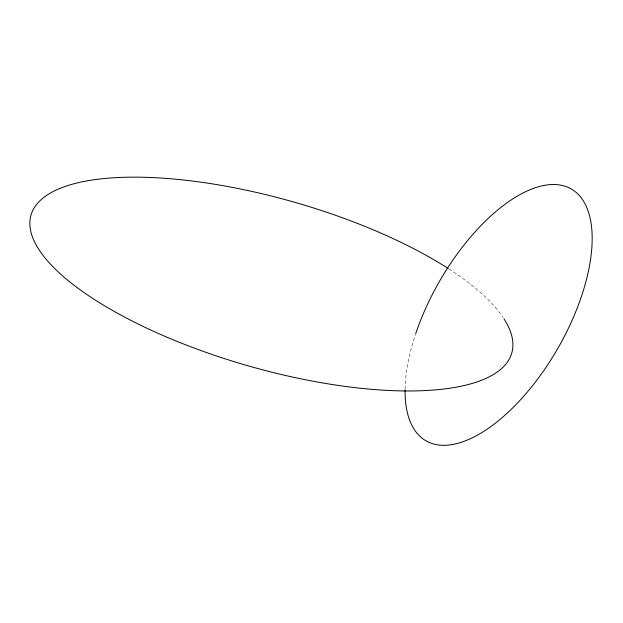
<?xml version="1.0" encoding="UTF-8"?>
<svg xmlns="http://www.w3.org/2000/svg" width="623" height="623" viewBox="0 0 623 623"><rect width="100%" height="100%" fill="white"/><g stroke="black" fill="none" stroke-linecap="round" stroke-linejoin="round"><path stroke-width="0.47" stroke-dasharray="3.12 2.34" d="M449.035 269.019A250.08 84.993 16 0 1 503.057 317.395M405.106 389.118A145.377 68.008 -60 0 1 415.339 334.8"/><path stroke-width="0.93" d="M503.984 318.805A250.08 84.993 16 0 1 248.585 365.958A250.08 84.993 16 0 1 54.544 190.833A250.08 84.993 16 0 1 448.28 268.536M415.658 333.842A145.377 68.008 -60 0 1 568.713 187.679A145.377 68.008 -60 0 1 531.146 387.444A145.377 68.008 -60 0 1 405.09 390.053"/></g></svg>
